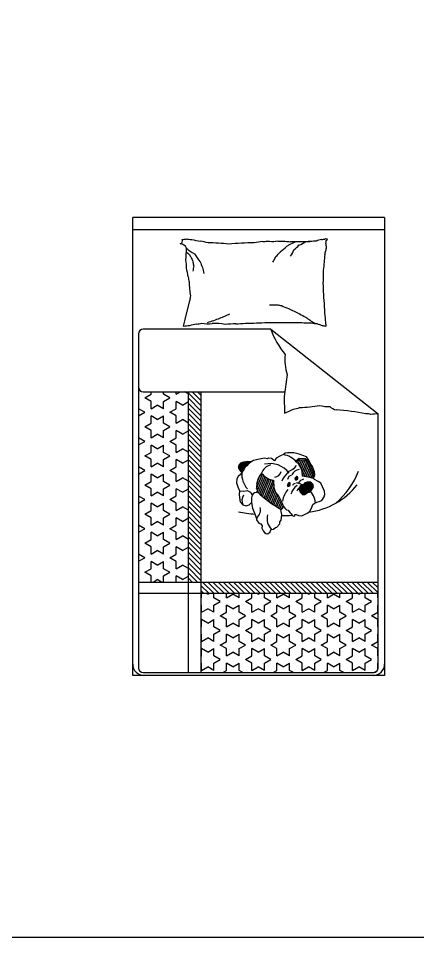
# Model space of a CAD drawing. Extents: x 0.4 to 15.8, y 0.3 to 17.5.
# Drawn here: x 2.143 to 3.886, y 0.27 to 4.284 of the extents above; entities that cross this region are included whole.
import ezdxf

# ---------------------------------------------------------------- set-up
doc = ezdxf.new("R2010")
doc.units = 0
doc.header["$LTSCALE"] = 0.5
doc.header["$MEASUREMENT"] = 0
doc.layers.get('0').update_dxf_attribs({"linetype": 'CONTINUOUS'})
doc.layers.add('Deftpoints', color=7, linetype='CONTINUOUS', plot=False)
doc.layers.add('WWW.DWGAUTOCAD.COM', color=7, linetype='CONTINUOUS')

# ---------------------------------------------------------------- blocks, each defined once
blk = doc.blocks.new('A$C4F8775C5')
for p, q in [((1.1, 2), (0, 2)), ((0, 0), (0, 2)), ((1.1, 2), (1.1, 0)), ((0, 1.9476), (1.1, 1.9476)), ((0.2294, 1.5549), (0.2501, 1.6374)), ((0.2219, 1.5249), (0.2294, 1.5549)), ((0.0258, 1.4915), (0.0258, 0.0322)), ((0.6026, 1.5115), (0.0458, 1.5115)), ((0.6026, 1.5115), (1.0716, 1.1417)), ((0.6752, 1.3138), (0.6615, 1.2184)), ((0.0458, 1.2389), (0.6644, 1.2389)), ((0.0526, 1.2124), (0.0801, 1.2282)), ((0.0801, 1.1965), (0.0526, 1.2124)), ((0.0801, 1.2282), (0.0801, 1.2389)), ((0.1351, 1.2282), (0.1351, 1.2389)), ((0.1626, 1.2124), (0.1351, 1.2282)), ((0.1351, 1.1965), (0.1626, 1.2124)), ((0.1901, 1.2282), (0.2085, 1.2389)), ((0.1901, 1.2282), (0.1901, 1.2389)), ((0.2435, 1.2291), (0.2266, 1.2389)), ((0.2435, 0.0122), (0.2435, 1.2389)), ((0.2995, 1.1771), (0.2435, 1.233)), ((0.2995, 1.1546), (0.2435, 1.2106)), ((0.2995, 1.1995), (0.2601, 1.2389)), ((0.2995, 1.222), (0.2826, 1.2389)), ((0.2995, 0.0122), (0.2995, 1.2389)), ((0.6615, 1.2184), (0.6633, 1.1459)), ((0.0526, 1.1489), (0.0258, 1.1643)), ((0.0801, 1.1647), (0.0801, 1.1965)), ((0.0801, 1.1647), (0.1076, 1.1806)), ((0.1351, 1.1647), (0.1076, 1.1806)), ((0.1351, 1.1647), (0.1351, 1.1965)), ((0.1626, 1.1489), (0.1901, 1.1647)), ((0.1901, 1.1647), (0.1901, 1.1965)), ((0.2176, 1.1806), (0.1901, 1.1965)), ((0.2176, 1.1806), (0.2435, 1.1956)), ((0.2995, 1.1322), (0.2435, 1.1881)), ((0.2995, 1.1097), (0.2435, 1.1657)), ((0.0258, 1.1334), (0.0526, 1.1489)), ((0.0801, 1.1012), (0.0801, 1.133)), ((0.1076, 1.1171), (0.0801, 1.133)), ((0.1076, 1.1171), (0.1351, 1.133)), ((0.1351, 1.1012), (0.1351, 1.133)), ((0.1901, 1.133), (0.1626, 1.1489)), ((0.1901, 1.1012), (0.1901, 1.133)), ((0.2995, 1.0873), (0.2435, 1.1432)), ((1.0716, 0.0322), (1.0716, 1.1417)), ((0.0526, 1.0854), (0.0801, 1.1012)), ((0.0801, 1.0695), (0.0526, 1.0854)), ((0.1626, 1.0854), (0.1351, 1.1012)), ((0.1351, 1.0695), (0.1626, 1.0854)), ((0.1901, 1.1012), (0.2176, 1.1171)), ((0.2435, 1.1021), (0.2176, 1.1171)), ((0.2995, 1.0648), (0.2435, 1.1208)), ((0.2995, 1.0424), (0.2435, 1.0983)), ((0.0801, 1.0377), (0.0801, 1.0695)), ((0.0801, 1.0377), (0.1076, 1.0536)), ((0.1351, 1.0377), (0.1076, 1.0536)), ((0.1351, 1.0377), (0.1351, 1.0695)), ((0.1901, 1.0377), (0.1901, 1.0695)), ((0.2176, 1.0536), (0.1901, 1.0695)), ((0.2176, 1.0536), (0.2435, 1.0686)), ((0.2995, 1.0199), (0.2435, 1.0759)), ((0.2995, 0.9975), (0.2435, 1.0534)), ((0.0526, 1.0219), (0.0258, 1.0373)), ((0.0258, 1.0064), (0.0526, 1.0219)), ((0.0801, 0.9742), (0.0801, 1.006)), ((0.1076, 0.9901), (0.0801, 1.006)), ((0.1076, 0.9901), (0.1351, 1.006)), ((0.1351, 0.9742), (0.1351, 1.006)), ((0.1626, 1.0219), (0.1901, 1.0377)), ((0.1901, 1.006), (0.1626, 1.0219)), ((0.1901, 0.9742), (0.1901, 1.006)), ((0.2995, 0.975), (0.2435, 1.031)), ((0.2995, 0.9526), (0.2435, 1.0085)), ((0.0526, 0.9584), (0.0801, 0.9742)), ((0.1626, 0.9584), (0.1351, 0.9742)), ((0.1901, 0.9742), (0.2176, 0.9901)), ((0.2435, 0.9751), (0.2176, 0.9901)), ((0.2995, 0.9301), (0.2435, 0.9861)), ((0.2995, 0.9077), (0.2435, 0.9636)), ((0.658, 0.9641), (0.645, 0.9594)), ((0.6665, 0.9707), (0.658, 0.9641)), ((0.6757, 0.9723), (0.6665, 0.9707)), ((0.7043, 0.9723), (0.6757, 0.9723)), ((0.7272, 0.9661), (0.7043, 0.9723)), ((0.743, 0.9607), (0.7272, 0.9661)), ((0.0801, 0.9425), (0.0526, 0.9584)), ((0.0801, 0.9107), (0.0801, 0.9425)), ((0.0801, 0.9107), (0.1076, 0.9266)), ((0.1351, 0.9107), (0.1076, 0.9266)), ((0.1351, 0.9425), (0.1626, 0.9584)), ((0.1351, 0.9107), (0.1351, 0.9425)), ((0.1901, 0.9107), (0.1901, 0.9425)), ((0.2176, 0.9266), (0.1901, 0.9425)), ((0.2176, 0.9266), (0.2435, 0.9416)), ((0.2995, 0.8852), (0.2435, 0.9412)), ((0.4714, 0.9263), (0.4628, 0.9181)), ((0.4636, 0.9042), (0.4728, 0.9268)), ((0.4658, 0.8998), (0.4775, 0.9285)), ((0.4683, 0.8958), (0.4823, 0.9302)), ((0.471, 0.8925), (0.4868, 0.9314)), ((0.4845, 0.931), (0.4714, 0.9263)), ((0.4736, 0.8891), (0.4912, 0.9322)), ((0.4763, 0.8858), (0.4956, 0.9329)), ((0.5027, 0.9342), (0.4845, 0.931)), ((0.4875, 0.9034), (0.4999, 0.9337)), ((0.4956, 0.9132), (0.5041, 0.9341)), ((0.5025, 0.9203), (0.5081, 0.9339)), ((0.5189, 0.9334), (0.5027, 0.9342)), ((0.5089, 0.9259), (0.5121, 0.9337)), ((0.5148, 0.9304), (0.5161, 0.9336)), ((0.5227, 0.935), (0.5189, 0.9334)), ((0.5273, 0.9385), (0.5227, 0.935)), ((0.5349, 0.9402), (0.5273, 0.9385)), ((0.5465, 0.9428), (0.5349, 0.9402)), ((0.5762, 0.9493), (0.5465, 0.9428)), ((0.5887, 0.9463), (0.5762, 0.9493)), ((0.5923, 0.9485), (0.5887, 0.9463)), ((0.6056, 0.9473), (0.5923, 0.9485)), ((0.6187, 0.9378), (0.6056, 0.9473)), ((0.6271, 0.9481), (0.6187, 0.9378)), ((0.645, 0.9594), (0.6271, 0.9481)), ((0.7116, 0.9359), (0.7266, 0.949)), ((0.7153, 0.9318), (0.7285, 0.9433)), ((0.725, 0.9231), (0.7153, 0.9318)), ((0.7171, 0.9301), (0.7193, 0.9353)), ((0.7231, 0.9248), (0.7306, 0.9432)), ((0.7266, 0.949), (0.7537, 0.9472)), ((0.7283, 0.9177), (0.7385, 0.9427)), ((0.7285, 0.9433), (0.7517, 0.9418)), ((0.7332, 0.9099), (0.7464, 0.9422)), ((0.7371, 0.8995), (0.7537, 0.9403)), ((0.7399, 0.8866), (0.7599, 0.9356)), ((0.7413, 0.8702), (0.7652, 0.9288)), ((0.7594, 0.9541), (0.743, 0.9607)), ((0.7517, 0.9418), (0.7638, 0.9326)), ((0.7537, 0.9472), (0.7685, 0.936)), ((0.769, 0.9401), (0.7594, 0.9541)), ((0.7638, 0.9326), (0.7767, 0.8967)), ((0.7685, 0.936), (0.7818, 0.8988)), ((0.7778, 0.9227), (0.769, 0.9401)), ((0.0526, 0.8949), (0.0258, 0.9103)), ((0.0258, 0.8794), (0.0526, 0.8949)), ((0.1626, 0.8949), (0.1901, 0.9107)), ((0.1901, 0.879), (0.1626, 0.8949)), ((0.2995, 0.8628), (0.2435, 0.9187)), ((0.2995, 0.8403), (0.2435, 0.8963)), ((0.4628, 0.9181), (0.4626, 0.906)), ((0.4626, 0.906), (0.467, 0.8973)), ((0.4627, 0.912), (0.4667, 0.9218)), ((0.467, 0.8973), (0.4734, 0.8895)), ((0.4765, 0.8855), (0.4724, 0.8793)), ((0.4734, 0.8895), (0.4765, 0.8855)), ((0.7342, 0.9082), (0.725, 0.9231)), ((0.7394, 0.8923), (0.7342, 0.9082)), ((0.7414, 0.8698), (0.7394, 0.8923)), ((0.7487, 0.8684), (0.769, 0.9182)), ((0.7565, 0.8676), (0.7728, 0.9076)), ((0.7642, 0.8668), (0.7766, 0.8971)), ((0.7717, 0.8653), (0.7809, 0.8877)), ((0.7767, 0.8967), (0.7851, 0.8784)), ((0.7846, 0.912), (0.7778, 0.9227)), ((0.7818, 0.8988), (0.791, 0.879)), ((0.7936, 0.8887), (0.7846, 0.912)), ((0.7952, 0.8759), (0.7936, 0.8887)), ((0.0526, 0.8314), (0.0801, 0.8472)), ((0.0801, 0.8472), (0.0801, 0.879)), ((0.1076, 0.8631), (0.0801, 0.879)), ((0.1076, 0.8631), (0.1351, 0.879)), ((0.1351, 0.8472), (0.1351, 0.879)), ((0.1626, 0.8314), (0.1351, 0.8472)), ((0.1901, 0.8472), (0.1901, 0.879)), ((0.1901, 0.8472), (0.2176, 0.8631)), ((0.2435, 0.8481), (0.2176, 0.8631)), ((0.2995, 0.8179), (0.2435, 0.8738)), ((0.2995, 0.7954), (0.2435, 0.8514)), ((0.4548, 0.8584), (0.4537, 0.8413)), ((0.4611, 0.8685), (0.4548, 0.8584)), ((0.4724, 0.8793), (0.4611, 0.8685)), ((0.5412, 0.8166), (0.5664, 0.8783)), ((0.542, 0.8383), (0.5572, 0.8756)), ((0.5439, 0.8032), (0.5722, 0.8726)), ((0.5497, 0.7975), (0.5782, 0.8676)), ((0.5555, 0.792), (0.5846, 0.8633)), ((0.5614, 0.7866), (0.5912, 0.8597)), ((0.5674, 0.7813), (0.5981, 0.8568)), ((0.5734, 0.7762), (0.6053, 0.8545)), ((0.5794, 0.7712), (0.6127, 0.8529)), ((0.6146, 0.8526), (0.6162, 0.8201)), ((0.7101, 0.8631), (0.7094, 0.8578)), ((0.7094, 0.8578), (0.7113, 0.8545)), ((0.7098, 0.8612), (0.711, 0.864)), ((0.7099, 0.8568), (0.7143, 0.8674)), ((0.713, 0.866), (0.7101, 0.8631)), ((0.7111, 0.8549), (0.7167, 0.8687)), ((0.7113, 0.8545), (0.7156, 0.8542)), ((0.7128, 0.8544), (0.7183, 0.868)), ((0.7154, 0.8686), (0.713, 0.866)), ((0.7146, 0.8543), (0.7197, 0.8667)), ((0.7171, 0.8687), (0.7154, 0.8686)), ((0.7156, 0.8542), (0.7208, 0.8587)), ((0.7195, 0.8673), (0.7171, 0.8687)), ((0.7171, 0.8555), (0.7206, 0.8642)), ((0.721, 0.863), (0.7195, 0.8673)), ((0.72, 0.8581), (0.7208, 0.86)), ((0.7208, 0.8587), (0.721, 0.863)), ((0.7399, 0.7918), (0.7614, 0.8445)), ((0.7487, 0.8684), (0.7414, 0.8698)), ((0.7435, 0.789), (0.7664, 0.8452)), ((0.7676, 0.8665), (0.7487, 0.8684)), ((0.7487, 0.7901), (0.7711, 0.8449)), ((0.7616, 0.8446), (0.7512, 0.841)), ((0.7547, 0.7928), (0.7755, 0.8438)), ((0.7688, 0.8454), (0.7616, 0.8446)), ((0.7889, 0.8604), (0.7676, 0.8665)), ((0.7778, 0.8433), (0.7688, 0.8454)), ((0.786, 0.8354), (0.7778, 0.8433)), ((0.779, 0.8633), (0.7851, 0.8783)), ((0.7851, 0.8784), (0.7814, 0.8626)), ((0.791, 0.879), (0.7867, 0.8613)), ((0.7889, 0.8604), (0.7952, 0.8759)), ((0.7942, 0.8551), (0.7889, 0.8604)), ((0.8104, 0.8469), (0.7942, 0.8551)), ((0.8211, 0.8394), (0.8104, 0.8469)), ((0.0801, 0.8155), (0.0526, 0.8314)), ((0.0801, 0.7837), (0.0801, 0.8155)), ((0.1351, 0.8155), (0.1626, 0.8314)), ((0.1351, 0.7837), (0.1351, 0.8155)), ((0.1901, 0.7837), (0.1901, 0.8155)), ((0.2176, 0.7996), (0.1901, 0.8155)), ((0.2176, 0.7996), (0.2435, 0.8146)), ((0.2995, 0.773), (0.2435, 0.8289)), ((0.2995, 0.7505), (0.2435, 0.8065)), ((0.4537, 0.8413), (0.4591, 0.8233)), ((0.4591, 0.8233), (0.4663, 0.806)), ((0.4663, 0.806), (0.4643, 0.7894)), ((0.4663, 0.806), (0.4834, 0.8049)), ((0.4834, 0.8049), (0.5001, 0.8082)), ((0.5001, 0.8082), (0.5139, 0.8004)), ((0.5855, 0.7663), (0.6153, 0.8392)), ((0.5917, 0.7616), (0.6161, 0.8215)), ((0.5979, 0.757), (0.6197, 0.8103)), ((0.6162, 0.8201), (0.6238, 0.7985)), ((0.6775, 0.8361), (0.6759, 0.8287)), ((0.6759, 0.8287), (0.678, 0.8257)), ((0.6763, 0.8307), (0.6799, 0.8393)), ((0.6769, 0.8273), (0.6826, 0.8413)), ((0.6803, 0.8399), (0.6775, 0.8361)), ((0.678, 0.8257), (0.6821, 0.8272)), ((0.6782, 0.8258), (0.6851, 0.8427)), ((0.685, 0.8428), (0.6803, 0.8399)), ((0.6804, 0.8266), (0.6863, 0.841)), ((0.6821, 0.8272), (0.686, 0.83)), ((0.6827, 0.8276), (0.6872, 0.8386)), ((0.6871, 0.8399), (0.685, 0.8428)), ((0.6854, 0.8296), (0.6876, 0.8348)), ((0.686, 0.83), (0.6876, 0.8345)), ((0.6876, 0.8345), (0.6871, 0.8399)), ((0.7289, 0.8206), (0.7277, 0.8165)), ((0.7277, 0.8165), (0.7287, 0.8075)), ((0.7284, 0.8105), (0.7361, 0.8293)), ((0.7287, 0.8075), (0.7339, 0.7972)), ((0.7316, 0.8258), (0.7289, 0.8206)), ((0.7305, 0.804), (0.7421, 0.8325)), ((0.7354, 0.829), (0.7316, 0.8258)), ((0.7331, 0.7987), (0.7486, 0.8366)), ((0.748, 0.8356), (0.7354, 0.829)), ((0.7364, 0.795), (0.7558, 0.8426)), ((0.7512, 0.841), (0.748, 0.8356)), ((0.7614, 0.7977), (0.7794, 0.8418)), ((0.7671, 0.7998), (0.7828, 0.8384)), ((0.7708, 0.8009), (0.777, 0.8046)), ((0.7728, 0.802), (0.7861, 0.8348)), ((0.777, 0.8046), (0.7857, 0.8155)), ((0.7802, 0.8086), (0.7881, 0.8278)), ((0.7857, 0.8155), (0.789, 0.8245)), ((0.789, 0.8245), (0.786, 0.8354)), ((0.8294, 0.8233), (0.8211, 0.8394)), ((0.8375, 0.8041), (0.8294, 0.8233)), ((0.8384, 0.7895), (0.8375, 0.8041)), ((0.0526, 0.7679), (0.0258, 0.7833)), ((0.0258, 0.7524), (0.0526, 0.7679)), ((0.0801, 0.7837), (0.1076, 0.7996)), ((0.1351, 0.7837), (0.1076, 0.7996)), ((0.1626, 0.7679), (0.1901, 0.7837)), ((0.1901, 0.752), (0.1626, 0.7679)), ((0.2995, 0.7281), (0.2435, 0.784)), ((0.4643, 0.7894), (0.4683, 0.7655)), ((0.4683, 0.7655), (0.47, 0.7579)), ((0.5139, 0.8004), (0.521, 0.7869)), ((0.5193, 0.7749), (0.5186, 0.755)), ((0.521, 0.7869), (0.5193, 0.7749)), ((0.6042, 0.7525), (0.6234, 0.7996)), ((0.6105, 0.7481), (0.6287, 0.7926)), ((0.6169, 0.7438), (0.6341, 0.786)), ((0.6233, 0.7397), (0.6392, 0.7787)), ((0.6238, 0.7985), (0.6376, 0.7818)), ((0.6297, 0.7357), (0.6437, 0.7699)), ((0.6376, 0.7818), (0.65, 0.7576)), ((0.7339, 0.7972), (0.743, 0.7889)), ((0.743, 0.7889), (0.7515, 0.7906)), ((0.7515, 0.7906), (0.7626, 0.7985)), ((0.7626, 0.7985), (0.7708, 0.8009)), ((0.814, 0.7597), (0.8252, 0.7636)), ((0.8252, 0.7636), (0.8365, 0.7796)), ((0.8365, 0.7796), (0.8384, 0.7895)), ((0.0801, 0.7202), (0.0801, 0.752)), ((0.1076, 0.7361), (0.0801, 0.752)), ((0.1076, 0.7361), (0.1351, 0.752)), ((0.1351, 0.7202), (0.1351, 0.752)), ((0.1901, 0.7202), (0.1901, 0.752)), ((0.1901, 0.7202), (0.2176, 0.7361)), ((0.2435, 0.7211), (0.2176, 0.7361)), ((0.2995, 0.7056), (0.2435, 0.7616)), ((0.2995, 0.6832), (0.2435, 0.7391)), ((0.47, 0.7579), (0.4813, 0.7454)), ((0.4813, 0.7454), (0.4959, 0.741)), ((0.4959, 0.741), (0.5083, 0.7455)), ((0.5083, 0.7455), (0.5186, 0.755)), ((0.5186, 0.755), (0.5232, 0.7299)), ((0.5232, 0.7299), (0.5346, 0.7008)), ((0.6362, 0.7318), (0.6482, 0.7611)), ((0.6428, 0.728), (0.6525, 0.7517)), ((0.6475, 0.7242), (0.6547, 0.7303)), ((0.6482, 0.7155), (0.6475, 0.7242)), ((0.65, 0.7576), (0.6586, 0.7372)), ((0.6503, 0.7266), (0.6566, 0.742)), ((0.6547, 0.7303), (0.6586, 0.7372)), ((0.6586, 0.7372), (0.6661, 0.7283)), ((0.6661, 0.7283), (0.6723, 0.7226)), ((0.6723, 0.7226), (0.6785, 0.7222)), ((0.7733, 0.7169), (0.7813, 0.7301)), ((0.7813, 0.7301), (0.7864, 0.7465)), ((0.7864, 0.7465), (0.7929, 0.7508)), ((0.7929, 0.7508), (0.8045, 0.7572)), ((0.8045, 0.7572), (0.814, 0.7597)), ((0.0526, 0.7044), (0.0801, 0.7202)), ((0.0801, 0.6885), (0.0526, 0.7044)), ((0.0801, 0.6567), (0.0801, 0.6885)), ((0.1626, 0.7044), (0.1351, 0.7202)), ((0.1351, 0.6885), (0.1626, 0.7044)), ((0.1351, 0.6567), (0.1351, 0.6885)), ((0.1901, 0.6567), (0.1901, 0.6885)), ((0.2176, 0.6726), (0.1901, 0.6885)), ((0.2176, 0.6726), (0.2435, 0.6876)), ((0.2995, 0.6607), (0.2435, 0.7167)), ((0.2995, 0.6383), (0.2435, 0.6942)), ((0.5346, 0.7008), (0.5385, 0.6882)), ((0.5385, 0.6882), (0.5427, 0.6869)), ((0.5427, 0.6869), (0.5413, 0.6796)), ((0.6513, 0.7025), (0.6482, 0.7155)), ((0.6488, 0.6781), (0.6513, 0.7025)), ((0.6785, 0.7222), (0.6855, 0.7109)), ((0.6855, 0.7109), (0.6916, 0.7052)), ((0.6916, 0.7052), (0.6965, 0.699)), ((0.6965, 0.699), (0.7038, 0.696)), ((0.7038, 0.696), (0.708, 0.6985)), ((0.708, 0.6985), (0.7083, 0.7032)), ((0.7083, 0.7032), (0.7138, 0.7025)), ((0.7138, 0.7025), (0.7236, 0.6991)), ((0.7236, 0.6991), (0.7371, 0.6972)), ((0.7371, 0.6972), (0.7421, 0.6978)), ((0.7421, 0.6978), (0.7531, 0.704)), ((0.7531, 0.704), (0.7644, 0.7094)), ((0.7644, 0.7094), (0.7733, 0.7169)), ((0.0526, 0.6409), (0.0258, 0.6563)), ((0.0801, 0.6567), (0.1076, 0.6726)), ((0.1351, 0.6567), (0.1076, 0.6726)), ((0.1626, 0.6409), (0.1901, 0.6567)), ((0.2995, 0.6158), (0.2435, 0.6718)), ((0.2995, 0.5934), (0.2435, 0.6493)), ((0.5413, 0.6796), (0.5512, 0.6649)), ((0.5512, 0.6649), (0.5598, 0.6625)), ((0.5598, 0.6625), (0.5647, 0.6526)), ((0.5647, 0.6526), (0.5637, 0.6424)), ((0.5637, 0.6424), (0.5701, 0.6308)), ((0.6145, 0.6381), (0.6233, 0.6456)), ((0.6233, 0.6456), (0.63, 0.6477)), ((0.63, 0.6477), (0.6428, 0.6621)), ((0.6424, 0.6702), (0.6488, 0.6781)), ((0.6428, 0.6621), (0.6424, 0.6702)), ((0.0258, 0.6254), (0.0526, 0.6409)), ((0.0801, 0.5932), (0.0801, 0.625)), ((0.1076, 0.6091), (0.0801, 0.625)), ((0.1076, 0.6091), (0.1351, 0.625)), ((0.1351, 0.5932), (0.1351, 0.625)), ((0.1901, 0.625), (0.1626, 0.6409)), ((0.1901, 0.5932), (0.1901, 0.625)), ((0.1901, 0.5932), (0.2176, 0.6091)), ((0.2435, 0.5941), (0.2176, 0.6091)), ((0.2995, 0.5709), (0.2435, 0.6269)), ((0.2995, 0.5485), (0.2435, 0.6044)), ((0.5701, 0.6308), (0.5753, 0.6239)), ((0.5753, 0.6239), (0.5813, 0.6204)), ((0.5813, 0.6204), (0.5902, 0.6189)), ((0.5902, 0.6189), (0.6003, 0.6269)), ((0.6003, 0.6269), (0.6025, 0.6361)), ((0.6025, 0.6361), (0.6063, 0.6377)), ((0.6063, 0.6377), (0.6145, 0.6381)), ((0.0526, 0.5774), (0.0801, 0.5932)), ((0.0801, 0.5615), (0.0526, 0.5774)), ((0.1626, 0.5774), (0.1351, 0.5932)), ((0.1351, 0.5615), (0.1626, 0.5774)), ((0.2995, 0.526), (0.2435, 0.582)), ((0.0526, 0.5139), (0.0258, 0.5293)), ((0.0801, 0.5297), (0.0801, 0.5615)), ((0.0801, 0.5297), (0.1076, 0.5456)), ((0.1351, 0.5297), (0.1076, 0.5456)), ((0.1351, 0.5297), (0.1351, 0.5615)), ((0.1626, 0.5139), (0.1901, 0.5297)), ((0.1901, 0.5297), (0.1901, 0.5615)), ((0.2176, 0.5456), (0.1901, 0.5615)), ((0.2176, 0.5456), (0.2435, 0.5606)), ((0.2995, 0.5036), (0.2435, 0.5595)), ((0.2995, 0.4811), (0.2435, 0.5371)), ((0.0258, 0.4984), (0.0526, 0.5139)), ((0.0801, 0.4662), (0.0801, 0.498)), ((0.1076, 0.4821), (0.0801, 0.498)), ((0.1076, 0.4821), (0.1351, 0.498)), ((0.1351, 0.4662), (0.1351, 0.498)), ((0.1901, 0.498), (0.1626, 0.5139)), ((0.1901, 0.4662), (0.1901, 0.498)), ((0.1901, 0.4662), (0.2176, 0.4821)), ((0.2435, 0.4671), (0.2176, 0.4821)), ((0.2995, 0.4587), (0.2435, 0.5146)), ((0.2995, 0.4362), (0.2435, 0.4922)), ((0.0526, 0.4504), (0.0801, 0.4662)), ((0.0801, 0.4345), (0.0526, 0.4504)), ((0.1626, 0.4504), (0.1351, 0.4662)), ((0.1351, 0.4345), (0.1626, 0.4504)), ((0.2995, 0.4138), (0.2435, 0.4697)), ((0.2828, 0.408), (0.2435, 0.4473)), ((0.0258, 0.408), (1.0716, 0.408)), ((0.0801, 0.408), (0.0801, 0.4345)), ((0.0892, 0.408), (0.1076, 0.4186)), ((0.1259, 0.408), (0.1076, 0.4186)), ((0.1351, 0.408), (0.1351, 0.4345)), ((0.1901, 0.408), (0.1901, 0.4345)), ((0.2176, 0.4186), (0.1901, 0.4345)), ((0.2176, 0.4186), (0.2435, 0.4336)), ((0.2603, 0.408), (0.2435, 0.4248)), ((0.3542, 0.359), (0.3052, 0.408)), ((0.3767, 0.359), (0.3277, 0.408)), ((0.3991, 0.359), (0.3501, 0.408)), ((0.4216, 0.359), (0.3726, 0.408)), ((0.444, 0.359), (0.395, 0.408)), ((0.4665, 0.359), (0.4175, 0.408)), ((0.4889, 0.359), (0.4399, 0.408)), ((0.5114, 0.359), (0.4624, 0.408)), ((0.5338, 0.359), (0.4848, 0.408)), ((0.5563, 0.359), (0.5073, 0.408)), ((0.5787, 0.359), (0.5297, 0.408)), ((0.6012, 0.359), (0.5522, 0.408)), ((0.6236, 0.359), (0.5746, 0.408)), ((0.6461, 0.359), (0.5971, 0.408)), ((0.6685, 0.359), (0.6195, 0.408)), ((0.691, 0.359), (0.642, 0.408)), ((0.7134, 0.359), (0.6644, 0.408)), ((0.7359, 0.359), (0.6869, 0.408)), ((0.7583, 0.359), (0.7093, 0.408)), ((0.7808, 0.359), (0.7318, 0.408)), ((0.8032, 0.359), (0.7542, 0.408)), ((0.8257, 0.359), (0.7767, 0.408)), ((0.8481, 0.359), (0.7991, 0.408)), ((0.8706, 0.359), (0.8216, 0.408)), ((0.893, 0.359), (0.844, 0.408)), ((0.9155, 0.359), (0.8665, 0.408)), ((0.9379, 0.359), (0.8889, 0.408)), ((0.9604, 0.359), (0.9114, 0.408)), ((0.9828, 0.359), (0.9338, 0.408)), ((1.0053, 0.359), (0.9563, 0.408)), ((1.0277, 0.359), (0.9787, 0.408)), ((1.0502, 0.359), (1.0012, 0.408)), ((1.0716, 0.3601), (1.0236, 0.408)), ((1.0716, 0.3825), (1.0461, 0.408)), ((1.0716, 0.405), (1.0685, 0.408)), ((0.3318, 0.359), (0.2995, 0.3913)), ((0.3093, 0.359), (0.2995, 0.3689)), ((0.0258, 0.359), (1.0716, 0.359)), ((0.2995, 0.3389), (0.3, 0.3392)), ((0.3, 0.3392), (0.3, 0.359)), ((0.3275, 0.3551), (0.3208, 0.359)), ((0.3275, 0.3551), (0.3343, 0.359)), ((0.355, 0.3392), (0.355, 0.359)), ((0.3825, 0.3234), (0.355, 0.3392)), ((0.355, 0.3075), (0.3825, 0.3234)), ((0.41, 0.3392), (0.41, 0.359)), ((0.41, 0.3392), (0.4375, 0.3551)), ((0.465, 0.3392), (0.4375, 0.3551)), ((0.465, 0.3392), (0.465, 0.359)), ((0.4925, 0.3234), (0.52, 0.3392)), ((0.52, 0.3075), (0.4925, 0.3234)), ((0.52, 0.3392), (0.52, 0.359)), ((0.5475, 0.3551), (0.5408, 0.359)), ((0.5475, 0.3551), (0.5543, 0.359)), ((0.575, 0.3392), (0.575, 0.359)), ((0.6025, 0.3234), (0.575, 0.3392)), ((0.575, 0.3075), (0.6025, 0.3234)), ((0.63, 0.3392), (0.63, 0.359)), ((0.63, 0.3392), (0.6575, 0.3551)), ((0.685, 0.3392), (0.6575, 0.3551)), ((0.685, 0.3392), (0.685, 0.359)), ((0.7125, 0.3234), (0.74, 0.3392)), ((0.74, 0.3075), (0.7125, 0.3234)), ((0.74, 0.3392), (0.74, 0.359)), ((0.7675, 0.3551), (0.7607, 0.359)), ((0.7675, 0.3551), (0.7742, 0.359)), ((0.795, 0.3392), (0.795, 0.359)), ((0.8225, 0.3234), (0.795, 0.3392)), ((0.795, 0.3075), (0.8225, 0.3234)), ((0.85, 0.3392), (0.85, 0.359)), ((0.85, 0.3392), (0.8775, 0.3551)), ((0.905, 0.3392), (0.8775, 0.3551)), ((0.905, 0.3392), (0.905, 0.359)), ((0.9325, 0.3234), (0.96, 0.3392)), ((0.96, 0.3075), (0.9325, 0.3234)), ((0.96, 0.3392), (0.96, 0.359)), ((0.9875, 0.3551), (0.9807, 0.359)), ((0.9875, 0.3551), (0.9942, 0.359)), ((1.015, 0.3392), (1.015, 0.359)), ((1.0424, 0.3234), (1.015, 0.3392)), ((1.015, 0.3075), (1.0424, 0.3234)), ((1.0699, 0.3392), (1.0699, 0.359)), ((1.0699, 0.3392), (1.0716, 0.3402)), ((0.3, 0.3075), (0.2995, 0.3078)), ((0.3, 0.2757), (0.3, 0.3075)), ((0.3, 0.2757), (0.3275, 0.2916)), ((0.355, 0.2757), (0.3275, 0.2916)), ((0.355, 0.2757), (0.355, 0.3075)), ((0.41, 0.2757), (0.41, 0.3075)), ((0.4375, 0.2916), (0.41, 0.3075)), ((0.4375, 0.2916), (0.465, 0.3075)), ((0.465, 0.2757), (0.465, 0.3075)), ((0.52, 0.2757), (0.52, 0.3075)), ((0.52, 0.2757), (0.5475, 0.2916)), ((0.575, 0.2757), (0.5475, 0.2916)), ((0.575, 0.2757), (0.575, 0.3075)), ((0.63, 0.2757), (0.63, 0.3075)), ((0.6575, 0.2916), (0.63, 0.3075)), ((0.6575, 0.2916), (0.685, 0.3075)), ((0.685, 0.2757), (0.685, 0.3075)), ((0.74, 0.2757), (0.74, 0.3075)), ((0.74, 0.2757), (0.7675, 0.2916)), ((0.795, 0.2757), (0.7675, 0.2916)), ((0.795, 0.2757), (0.795, 0.3075)), ((0.85, 0.2757), (0.85, 0.3075)), ((0.8775, 0.2916), (0.85, 0.3075)), ((0.8775, 0.2916), (0.905, 0.3075)), ((0.905, 0.2757), (0.905, 0.3075)), ((0.96, 0.2757), (0.96, 0.3075)), ((0.96, 0.2757), (0.9875, 0.2916)), ((1.015, 0.2757), (0.9875, 0.2916)), ((1.015, 0.2757), (1.015, 0.3075)), ((1.0699, 0.2757), (1.0699, 0.3075)), ((1.0716, 0.3065), (1.0699, 0.3075)), ((0.3, 0.2122), (0.3, 0.244)), ((0.3275, 0.2281), (0.3, 0.244)), ((0.3275, 0.2281), (0.355, 0.244)), ((0.355, 0.2122), (0.355, 0.244)), ((0.3825, 0.2599), (0.41, 0.2757)), ((0.41, 0.244), (0.3825, 0.2599)), ((0.41, 0.2122), (0.41, 0.244)), ((0.4925, 0.2599), (0.465, 0.2757)), ((0.465, 0.244), (0.4925, 0.2599)), ((0.465, 0.2122), (0.465, 0.244)), ((0.52, 0.2122), (0.52, 0.244)), ((0.5475, 0.2281), (0.52, 0.244)), ((0.5475, 0.2281), (0.575, 0.244)), ((0.575, 0.2122), (0.575, 0.244)), ((0.6025, 0.2599), (0.63, 0.2757)), ((0.63, 0.244), (0.6025, 0.2599)), ((0.63, 0.2122), (0.63, 0.244)), ((0.7125, 0.2599), (0.685, 0.2757)), ((0.685, 0.244), (0.7125, 0.2599)), ((0.685, 0.2122), (0.685, 0.244)), ((0.74, 0.2122), (0.74, 0.244)), ((0.7675, 0.2281), (0.74, 0.244)), ((0.7675, 0.2281), (0.795, 0.244)), ((0.795, 0.2122), (0.795, 0.244)), ((0.8225, 0.2599), (0.85, 0.2757)), ((0.85, 0.244), (0.8225, 0.2599)), ((0.85, 0.2122), (0.85, 0.244)), ((0.9325, 0.2599), (0.905, 0.2757)), ((0.905, 0.244), (0.9325, 0.2599)), ((0.905, 0.2122), (0.905, 0.244)), ((0.96, 0.2122), (0.96, 0.244)), ((0.9875, 0.2281), (0.96, 0.244)), ((0.9875, 0.2281), (1.015, 0.244)), ((1.015, 0.2122), (1.015, 0.244)), ((1.0424, 0.2599), (1.0699, 0.2757)), ((1.0699, 0.244), (1.0424, 0.2599)), ((1.0699, 0.2122), (1.0699, 0.244)), ((0.2995, 0.2119), (0.3, 0.2122)), ((0.3825, 0.1964), (0.355, 0.2122)), ((0.41, 0.2122), (0.4375, 0.2281)), ((0.465, 0.2122), (0.4375, 0.2281)), ((0.4925, 0.1964), (0.52, 0.2122)), ((0.6025, 0.1964), (0.575, 0.2122)), ((0.63, 0.2122), (0.6575, 0.2281)), ((0.685, 0.2122), (0.6575, 0.2281)), ((0.7125, 0.1964), (0.74, 0.2122)), ((0.8225, 0.1964), (0.795, 0.2122)), ((0.85, 0.2122), (0.8775, 0.2281)), ((0.905, 0.2122), (0.8775, 0.2281)), ((0.9325, 0.1964), (0.96, 0.2122)), ((1.0424, 0.1964), (1.015, 0.2122)), ((1.0699, 0.2122), (1.0716, 0.2132)), ((0.3, 0.1805), (0.2995, 0.1808)), ((0.3, 0.1487), (0.3, 0.1805)), ((0.3, 0.1487), (0.3275, 0.1646)), ((0.355, 0.1487), (0.3275, 0.1646)), ((0.355, 0.1805), (0.3825, 0.1964)), ((0.355, 0.1487), (0.355, 0.1805)), ((0.41, 0.1487), (0.41, 0.1805)), ((0.4375, 0.1646), (0.41, 0.1805)), ((0.4375, 0.1646), (0.465, 0.1805)), ((0.465, 0.1487), (0.465, 0.1805)), ((0.52, 0.1805), (0.4925, 0.1964)), ((0.52, 0.1487), (0.52, 0.1805)), ((0.52, 0.1487), (0.5475, 0.1646)), ((0.575, 0.1487), (0.5475, 0.1646)), ((0.575, 0.1805), (0.6025, 0.1964)), ((0.575, 0.1487), (0.575, 0.1805)), ((0.63, 0.1487), (0.63, 0.1805)), ((0.6575, 0.1646), (0.63, 0.1805)), ((0.6575, 0.1646), (0.685, 0.1805)), ((0.685, 0.1487), (0.685, 0.1805)), ((0.74, 0.1805), (0.7125, 0.1964)), ((0.74, 0.1487), (0.74, 0.1805)), ((0.74, 0.1487), (0.7675, 0.1646)), ((0.795, 0.1487), (0.7675, 0.1646)), ((0.795, 0.1805), (0.8225, 0.1964)), ((0.795, 0.1487), (0.795, 0.1805)), ((0.85, 0.1487), (0.85, 0.1805)), ((0.8775, 0.1646), (0.85, 0.1805)), ((0.8775, 0.1646), (0.905, 0.1805)), ((0.905, 0.1487), (0.905, 0.1805)), ((0.96, 0.1805), (0.9325, 0.1964)), ((0.96, 0.1487), (0.96, 0.1805)), ((0.96, 0.1487), (0.9875, 0.1646)), ((1.015, 0.1487), (0.9875, 0.1646)), ((1.015, 0.1805), (1.0424, 0.1964)), ((1.015, 0.1487), (1.015, 0.1805)), ((1.0699, 0.1487), (1.0699, 0.1805)), ((1.0716, 0.1795), (1.0699, 0.1805)), ((0.3825, 0.1329), (0.41, 0.1487)), ((0.41, 0.117), (0.3825, 0.1329)), ((0.4925, 0.1329), (0.465, 0.1487)), ((0.465, 0.117), (0.4925, 0.1329)), ((0.6025, 0.1329), (0.63, 0.1487)), ((0.63, 0.117), (0.6025, 0.1329)), ((0.7125, 0.1329), (0.685, 0.1487)), ((0.685, 0.117), (0.7125, 0.1329)), ((0.8225, 0.1329), (0.85, 0.1487)), ((0.85, 0.117), (0.8225, 0.1329)), ((0.9325, 0.1329), (0.905, 0.1487)), ((0.905, 0.117), (0.9325, 0.1329)), ((1.0424, 0.1329), (1.0699, 0.1487)), ((1.0699, 0.117), (1.0424, 0.1329)), ((0.2995, 0.0849), (0.3, 0.0852)), ((0.3, 0.0852), (0.3, 0.117)), ((0.3275, 0.1011), (0.3, 0.117)), ((0.3275, 0.1011), (0.355, 0.117)), ((0.355, 0.0852), (0.355, 0.117)), ((0.3825, 0.0694), (0.355, 0.0852)), ((0.41, 0.0852), (0.41, 0.117)), ((0.41, 0.0852), (0.4375, 0.1011)), ((0.465, 0.0852), (0.4375, 0.1011)), ((0.465, 0.0852), (0.465, 0.117)), ((0.4925, 0.0694), (0.52, 0.0852)), ((0.52, 0.0852), (0.52, 0.117)), ((0.5475, 0.1011), (0.52, 0.117)), ((0.5475, 0.1011), (0.575, 0.117)), ((0.575, 0.0852), (0.575, 0.117)), ((0.6025, 0.0694), (0.575, 0.0852)), ((0.63, 0.0852), (0.63, 0.117)), ((0.63, 0.0852), (0.6575, 0.1011)), ((0.685, 0.0852), (0.6575, 0.1011)), ((0.685, 0.0852), (0.685, 0.117)), ((0.7125, 0.0694), (0.74, 0.0852)), ((0.74, 0.0852), (0.74, 0.117)), ((0.7675, 0.1011), (0.74, 0.117)), ((0.7675, 0.1011), (0.795, 0.117)), ((0.795, 0.0852), (0.795, 0.117)), ((0.8225, 0.0694), (0.795, 0.0852)), ((0.85, 0.0852), (0.85, 0.117)), ((0.85, 0.0852), (0.8775, 0.1011)), ((0.905, 0.0852), (0.8775, 0.1011)), ((0.905, 0.0852), (0.905, 0.117)), ((0.9325, 0.0694), (0.96, 0.0852)), ((0.96, 0.0852), (0.96, 0.117)), ((0.9875, 0.1011), (0.96, 0.117)), ((0.9875, 0.1011), (1.015, 0.117)), ((1.015, 0.0852), (1.015, 0.117)), ((1.0424, 0.0694), (1.015, 0.0852)), ((1.0699, 0.0852), (1.0699, 0.117)), ((1.0699, 0.0852), (1.0716, 0.0862)), ((0.3, 0.0535), (0.2995, 0.0538)), ((0.3, 0.0217), (0.3, 0.0535)), ((0.355, 0.0535), (0.3825, 0.0694)), ((0.355, 0.0217), (0.355, 0.0535)), ((0.41, 0.0217), (0.41, 0.0535)), ((0.4375, 0.0376), (0.41, 0.0535)), ((0.4375, 0.0376), (0.465, 0.0535)), ((0.465, 0.0217), (0.465, 0.0535)), ((0.52, 0.0535), (0.4925, 0.0694)), ((0.52, 0.0217), (0.52, 0.0535)), ((0.575, 0.0535), (0.6025, 0.0694)), ((0.575, 0.0217), (0.575, 0.0535)), ((0.63, 0.0217), (0.63, 0.0535)), ((0.6575, 0.0376), (0.63, 0.0535)), ((0.6575, 0.0376), (0.685, 0.0535)), ((0.685, 0.0217), (0.685, 0.0535)), ((0.74, 0.0535), (0.7125, 0.0694)), ((0.74, 0.0217), (0.74, 0.0535)), ((0.795, 0.0535), (0.8225, 0.0694)), ((0.795, 0.0217), (0.795, 0.0535)), ((0.85, 0.0217), (0.85, 0.0535)), ((0.8775, 0.0376), (0.85, 0.0535)), ((0.8775, 0.0376), (0.905, 0.0535)), ((0.905, 0.0217), (0.905, 0.0535)), ((0.96, 0.0535), (0.9325, 0.0694)), ((0.96, 0.0217), (0.96, 0.0535)), ((1.015, 0.0535), (1.0424, 0.0694)), ((1.015, 0.0217), (1.015, 0.0535)), ((1.0699, 0.0243), (1.0699, 0.0535)), ((1.0716, 0.0525), (1.0699, 0.0535)), ((0.0458, 0.0122), (1.0516, 0.0122)), ((0.3, 0.0217), (0.3275, 0.0376)), ((0.355, 0.0217), (0.3275, 0.0376)), ((0.3935, 0.0122), (0.41, 0.0217)), ((0.4816, 0.0122), (0.465, 0.0217)), ((0.52, 0.0217), (0.5475, 0.0376)), ((0.575, 0.0217), (0.5475, 0.0376)), ((0.6134, 0.0122), (0.63, 0.0217)), ((0.7016, 0.0122), (0.685, 0.0217)), ((0.74, 0.0217), (0.7675, 0.0376)), ((0.795, 0.0217), (0.7675, 0.0376)), ((0.8334, 0.0122), (0.85, 0.0217)), ((0.9215, 0.0122), (0.905, 0.0217)), ((0.96, 0.0217), (0.9875, 0.0376)), ((1.015, 0.0217), (0.9875, 0.0376)), ((1.0536, 0.0123), (1.0678, 0.0205)), ((1.1, 0), (0, 0))]:
    blk.add_line(p, q)
for centre, radius, start, end in [((0.2046, 1.8981), 0.0131, 281.2724, 26.5805), ((0.2163, 1.9943), 0.0904, 270, 281.2724), ((0.2576, 2.0651), 0.1611, 261.5628, 270), ((0.3403, 2.1973), 0.3048, 254.256, 261.5628), ((0.2638, 1.6556), 0.2422, 74.256, 82.4531), ((0.3295, 1.2061), 0.6827, 82.4531, 90), ((0.5304, 0.8398), 1.049, 90, 96.0867), ((0.624, 1.3679), 0.5293, 96.0867, 100.1899), ((0.5612, 2.0464), 0.1524, 272.5386, 280.1899), ((0.6124, 2.1851), 0.2897, 265.1982, 272.5386), ((0.6164, 1.0225), 0.8732, 85.1982, 89.4243), ((0.6018, 2.1007), 0.234, 290.8603, 297.2396), ((0.7393, 0.3992), 1.4943, 89.4243, 91.9079), ((0.698, 1.9749), 0.0992, 285.9352, 306.0864), ((0.8295, 1.0761), 0.8208, 91.9079, 95.2592), ((0.7637, 1.9937), 0.0992, 265.7841, 285.9352), ((0.8297, 1.85), 0.0539, 95.2592, 120.6513), ((0.8269, 1.9325), 0.0289, 265.6975, 300.6513), ((0.8509, 1.931), 0.0251, 248.2117, 265.6975), ((0.8759, 1.8821), 0.0328, 171.8665, 201.421), ((0.829, 1.8926), 0.0156, 338.0096, 21.421), ((0.8444, 1.9025), 0.00428, 258.1069, 338.0096), ((0.8505, 1.9017), 0.00232, 78.1069, 199.564), ((0.8523, 1.9071), 0.00342, 199.564, 248.2117), ((0.2045, 1.8511), 0.0342, 26.5805, 85.5998), ((-0.2569, 1.8667), 0.4918, 353.7676, 0), ((0.3008, 1.9098), 0.0899, 221.4429, 233.7359), ((0.3337, 1.9655), 0.1399, 225.0976, 242.7964), ((0.4698, 1.9914), 0.2252, 313.8115, 320.9651), ((0.4015, 2.1565), 0.3916, 308.3886, 313.8115), ((0.6375, 1.9422), 0.0768, 297.2396, 308.3886), ((0.6094, 1.8893), 0.0992, 323.8234, 341.5603), ((0.6451, 1.9381), 0.0992, 306.0864, 323.8234), ((0.6458, 1.8798), 0.1983, 347.8905, 352.3191), ((1.0859, 1.8185), 0.246, 167.8905, 171.8665), ((0.031, 1.779), 0.204, 0, 9.6844), ((0.2952, 1.8599), 0.0526, 205.3551, 221.4429), ((0.396, 1.8813), 0.1511, 201.8149, 205.3551), ((0.4541, 1.8827), 0.2056, 198.7799, 201.8149), ((0.3194, 1.8063), 0.0562, 180, 198.7799), ((0.394, 1.9055), 0.1399, 207.3988, 225.0976), ((0.4293, 1.8461), 0.1399, 196.515, 207.3988), ((0.4363, 1.8994), 0.2002, 331.6832, 336.9972), ((0.5823, 1.8523), 0.0493, 320.9651, 331.6832), ((-0.0717, 1.8919), 0.9131, 352.3191, 356.6313), ((-0.6272, 1.5926), 0.882, 9.6844, 12.1984), ((0.3548, 1.7651), 0.0915, 165.3149, 180), ((0.4444, 1.7955), 0.1399, 185.6311, 196.515), ((0.1547, 1.7505), 0.6787, 356.6313, 1.6331), ((0.5563, 1.7851), 0.3171, 188.0051, 192.1984), ((0.9044, 1.7488), 0.6588, 182.6649, 188.0051), ((-0.531, 1.6379), 1.3652, 1.6331, 3.055), ((0.3177, 1.6406), 0.0677, 165.9548, 182.6649), ((-12.7764, 0.8432), 13.6356, 3.05496, 3.50486), ((0.6169, 1.89), 0.2721, 265.9172, 273.5552), ((0.6542, 1.6728), 0.058, 249.3257, 265.9172), ((0.8588, 2.0766), 0.5066, 245.6735, 249.3257), ((0.674, 0.8811), 0.7387, 111.6577, 113.4844), ((0.7172, 0.8999), 0.7387, 113.4844, 115.3111), ((1.319, 2.8844), 1.4323, 243.5015, 245.6735), ((0.8953, 1.844), 0.3126, 237.865, 243.5015), ((0.5234, 1.5141), 0.3212, 3.5049, 9.9984), ((0.2675, 1.2567), 0.2708, 94.0829, 99.4841), ((0.3169, 1.3076), 0.2297, 99.4841, 107.3864), ((0.2656, 1.6531), 0.1197, 276.4341, 287.3864), ((0.3306, 1.6818), 0.1459, 258.4414, 276.4341), ((0.5712, 0.8429), 0.7387, 107.1982, 109.428), ((0.358, 1.307), 0.2301, 78.4414, 92.7491), ((0.6254, 0.862), 0.7387, 109.428, 111.6577), ((0.5172, 0.1322), 1.4048, 92.7491, 94.6176), ((0.3944, 2.7505), 1.2165, 272.6096, 274.6176), ((0.4354, 4.8997), 3.3622, 270.9704, 272.6096), ((0.6171, 7.2594), 5.7185, 269.7135, 270.9704), ((0.7865, 2.7035), 1.164, 266.426, 269.7135), ((1.1822, 2.155), 0.7286, 234.1737, 237.865), ((0.8132, 1.6817), 0.1459, 257.131, 266.426), ((0.8248, 1.5764), 0.0453, 242.7159, 257.131), ((0.7933, 1.4585), 0.0767, 62.7159, 73.7788), ((0.8176, 1.4399), 0.0875, 73.7788, 82.8796), ((0.8625, 1.5282), 0.0193, 163.3022, 189.9984), ((0.0458, 1.4915), 0.02, 90, 180), ((0.222, 1.5239), 0.000917, 345.9551, 94.0829), ((0.9548, 1.6407), 0.3751, 200.1488, 219.6445), ((0.8433, 1.5235), 0.00132, 82.8796, 163.3022), ((0.8442, 1.3759), 0.1801, 171.8644, 200.1488), ((0.0458, 1.2589), 0.02, 180, 270), ((0.6701, 1.3318), 0.1724, 280.5945, 289.9478), ((0.711, 1.7436), 0.5741, 271.7887, 280.5945), ((0.8562, 1.3199), 0.1461, 254.2839, 271.7887), ((0.9087, 1.2323), 0.0757, 230.6139, 254.2839), ((0.5325, 1.5062), 0.3833, 289.9478, 296.2172), ((0.7847, -0.1776), 1.3411, 79.9658, 85.5725), ((1.0165, 1.0654), 0.0776, 71.9572, 88.5957), ((1.0679, 0.9925), 0.1493, 88.5957, 100.5745), ((0.6433, 0.8713), 0.094, 40.0646, 81.0184), ((0.5893, 0.8282), 0.1265, 119.3586, 153.0552), ((0.6007, 0.8225), 0.1025, 36.6141, 103.9334), ((0.5737, 0.8798), 0.0974, 176.6283, 221.5254), ((0.6167, 0.8646), 0.0568, 104.7325, 161.4551), ((0.6174, 0.8978), 0.0317, 275.5542, 345.9589), ((0.7545, 0.802), 0.1131, 133.4778, 156.0857), ((0.6554, 0.9635), 0.0765, 287.6284, 321.9822), ((0.7355, 0.8545), 0.0461, 101.014, 151.9838), ((0.6424, 1.032), 0.3715, 311.0314, 337.8934), ((0.6297, 0.8243), 0.0888, 138.8697, 193.3627), ((0.6258, 0.9315), 0.0797, 217.7547, 261.9024), ((0.6952, 0.8551), 0.0186, 94.2478, 176.558), ((0.757, 0.8196), 0.0393, 106.6236, 147.032), ((0.8727, 1.1328), 0.4656, 224.9707, 241.1855), ((0.7582, 0.7437), 0.1054, 140.1138, 170.2426), ((0.757, 0.7728), 0.0687, 124.8006, 164.2713), ((0.7091, 0.8268), 0.011, 90.1097, 167.3601), ((0.6959, 0.739), 0.1039, 8.3054, 78.9473), ((1.0127, 0.6018), 0.3593, 141.9927, 145.4886), ((0.7474, 0.8107), 0.0146, 274.9536, 77.0589), ((0.7543, 0.8178), 0.0177, 7.7782, 95.1837), ((0.7603, 0.8141), 0.013, 280.7395, 28.1073), ((0.7305, 1.0278), 0.3169, 276.9513, 321.9435), ((0.7694, 0.8296), 0.00965, 284.3938, 14.927), ((0.5165, 0.7637), 0.0397, 144.8325, 207.5513), ((0.5406, 0.7758), 0.0225, 73.0797, 150.2757), ((0.5142, 0.7228), 0.0441, 306.8303, 14.4951), ((0.6426, 1.7005), 1.0025, 259.6217, 263.7472), ((0.6541, 0.6853), 0.0675, 166.5554, 224.9062), ((0.6426, 1.7005), 1.0025, 270.4734, 273.0628), ((0.05, 0.05), 0.05, 180, 270), ((1.05, 0.05), 0.05, 270, 0), ((0.0458, 0.0322), 0.02, 180, 270), ((1.0516, 0.0322), 0.02, 270, 0)]:
    blk.add_arc(centre, radius, start, end)

msp = doc.modelspace()

# ---------------------------------------------------------------- linework, layer by layer
at = {"layer": 'Deftpoints'}
msp.add_lwpolyline([(0.4002, 8.2978), (15.7542, 8.2978), (15.7542, 0.2704), (0.4002, 0.2704)], close=True, dxfattribs=at)

# ---------------------------------------------------------------- block references
at = {"layer": 'WWW.DWGAUTOCAD.COM'}
msp.add_blockref('A$C4F8775C5', (2.6423, 1.4151), dxfattribs=at)

doc.saveas('drawing.dxf')
